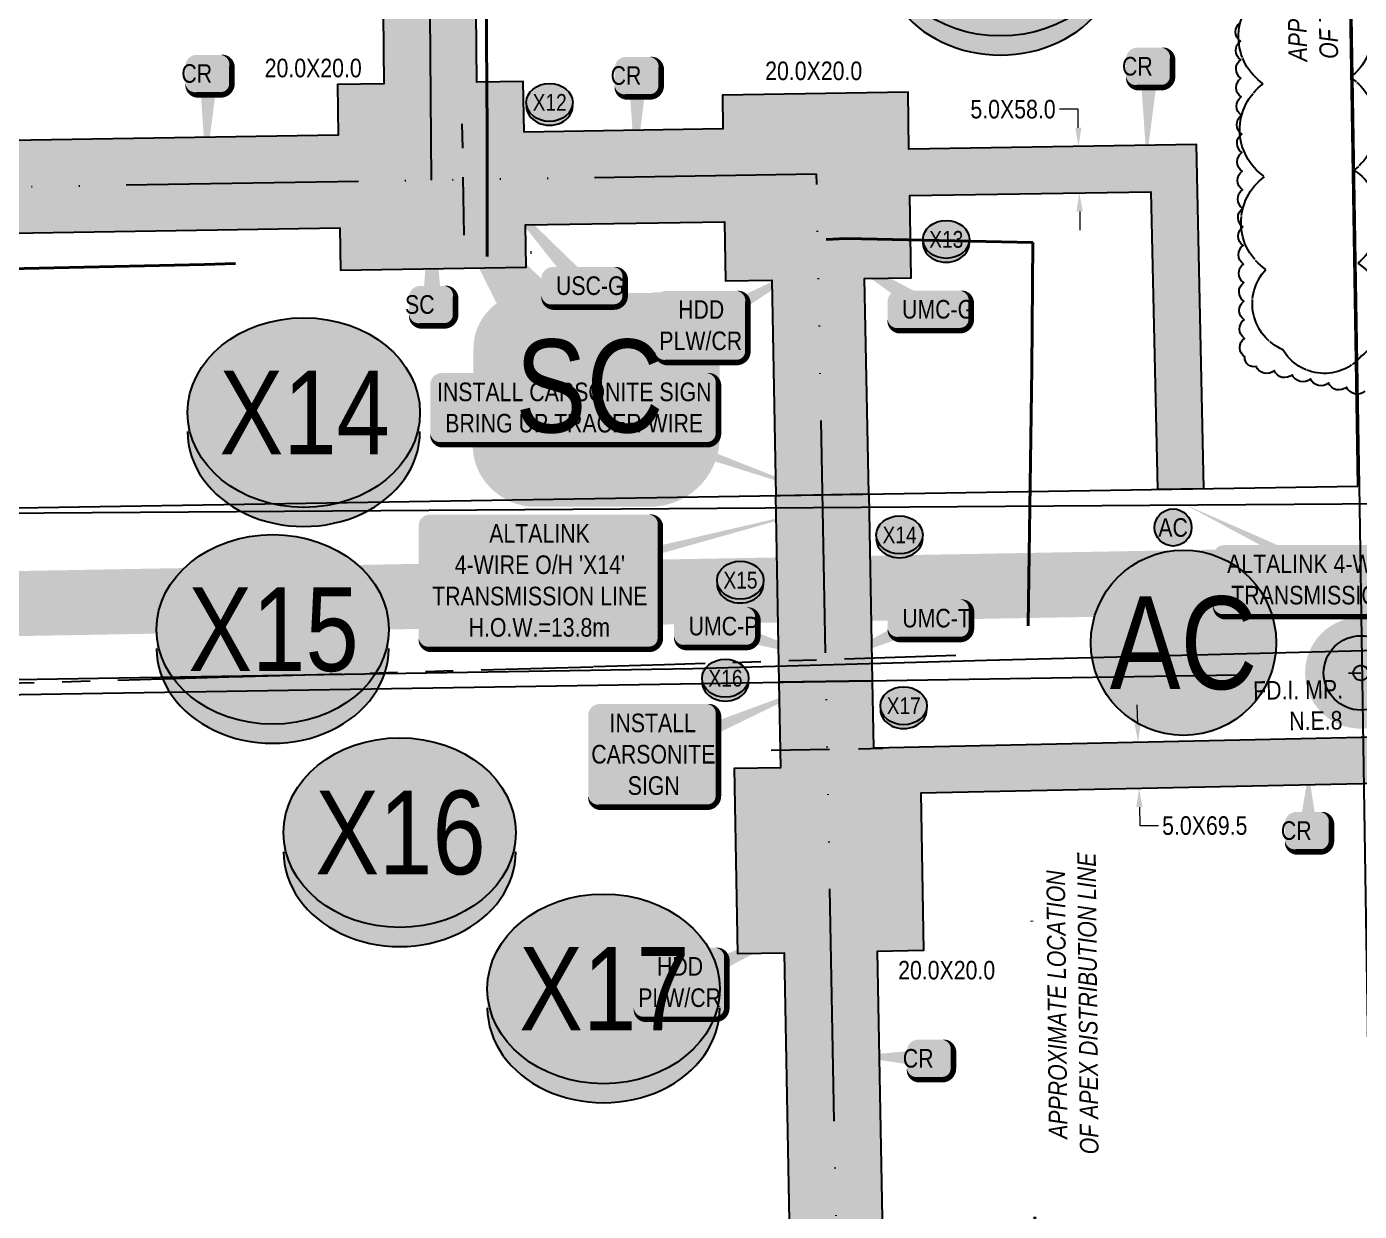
# Model space of a CAD drawing. Extents: x 72365 to 80261, y 6000112 to 6008999.
# Drawn here: x 74832.9 to 74976.2, y 6001827.9 to 6001955.4 of the extents above; entities that cross this region are included whole.
import ezdxf
from ezdxf.enums import TextEntityAlignment as Align

# ---------------------------------------------------------------- set-up
doc = ezdxf.new("R2010")
doc.units = 0
doc.header["$LTSCALE"] = 5
doc.header["$PDSIZE"] = 2.5
for name, pattern in [('0', [1, 1, 0]), ('COOP2', [10, 5, -1, 0, -1, 0, -1, 0, -1, 0, -1]), ('DASHDOT', [25.4, 12.7, -6.35, 0, -6.35]), ('foc-TIELINE', [1.875, 1.25, -0.625]), ('POWERLINE5', [7.8, 2.4, -0.6, 0.6, -0.6, 0.6, -0.6, 2.4])]:
    doc.linetypes.add(name, pattern=pattern)
doc.layers.get('Defpoints').update_dxf_attribs({"color": 9})
for name, color, linetype in [('AS-POWER', 104, 'foc-POWER'), ('AS-POWER-EXISTING', 72, 'POWERLINE5'), ('AS-POWER-T-1000', 104, 'Continuous'), ('AS-ROADS', 254, 'Continuous'), ('AS-TELEPHONE', 224, 'foc-TEL'), ('AS-TELEPHONE-T', 224, 'Continuous'), ('CG-NOTES', 7, 'Continuous'), ('CG-NOTES-1000', 7, 'Continuous'), ('L-MON', 1, 'Continuous'), ('L-MON-1000', 1, 'Continuous'), ('L-MON-T-1000', 1, 'Continuous'), ('L-SEC', 7, 'Continuous'), ('P-APEX RECON PAY ITEMS', 240, 'Continuous'), ('P-APEX RECON PAY ITEMS-1000', 240, 'Continuous'), ('P-APEX RECON-10m BUFFER', 51, 'COOP2'), ('P-APEX RECON-URBAN', 30, 'COOP2'), ('P-APEX RECON-WORK AREA', 104, 'Continuous'), ('P-BUFFER-PURPLE', 187, 'foc-TIELINE'), ('P-CROSSINGS', 250, 'Continuous'), ('P-CROSSINGS-1000', 250, 'Continuous'), ('T-BUSH', 110, '0'), ('T-BUSH-T-1000', 110, 'Continuous')]:
    doc.layers.add(name, color=color, linetype=linetype)
doc.layers.add('AS-RECON EXISTING', color=151, linetype='DASHDOT', lineweight=40)
doc.layers.add('P-APEX RECON-TWS-T-1000', color=104, linetype='Continuous', lineweight=9)
doc.layers.add('AS-RECON EXISTING-T-1000', color=7, linetype='Continuous', true_color=0x7abdff)
doc.layers.add('P-APEX RECON-TO BE DRILLED-H', color=7, linetype='Continuous', true_color=0xffafe1)
doc.styles.add('1.8', font='ARIALN.TTF', dxfattribs={"height": 2})
doc.styles.add('100L', font='ARIALN.TTF', dxfattribs={"height": 2})
doc.styles.add('175L', font='ARIALN.TTF', dxfattribs={"height": 20})
doc.styles.add('80', font='ARIALN.TTF', dxfattribs={"height": 10})
doc.styles.add('80L', font='ARIALN.TTF', dxfattribs={"height": 10})
doc.styles.add('Crossing', font='ARIALN.TTF', dxfattribs={"height": 10})
doc.styles.add('foc-LtypeFont', font='ARIALN.TTF', dxfattribs={"height": 7.35})
doc.linetypes.add('foc-POWER', pattern='A,6,-1,["P",foc-LtypeFont,S=0.2,R=0,X=-0.625,Y=-0.75],-1.24,4', length=12.24)
doc.linetypes.add('foc-TEL', pattern='A,2,-1,["T",foc-LtypeFont,S=0.2,R=0,X=-0.425,Y=-0.75],-1.24,8', length=12.24)
doc.linetypes.add('foc-TEL-NOLINE', pattern='A,0,-2,["T",foc-LtypeFont,S=0.2,R=0,X=-0.425,Y=-0.75],-10.24', length=12.24)
doc.dimstyles.new('Compass 1 000', dxfattribs={"dimtxt": 1.8, "dimasz": 2, "dimexe": 0.2, "dimexo": 0.0625, "dimgap": 0.5, "dimtad": 0, "dimtih": 1, "dimtoh": 1, "dimzin": 0, "dimdsep": 46, "dimtxsty": '1.8', "dimcen": 0.1, "dimse1": 1, "dimse2": 1, "dimclrd": 256, "dimclrt": 256, "dimaunit": 1, "dimadec": 4, "dimazin": 0, "dimtfac": 0.06, "dimtofl": 0, "dimtmove": 0, "dimatfit": 0, "dimfxl": 0.2, "dimtolj": 1, "dimtzin": 0, "dimlwd": -1, "dimarcsym": 0})

# ---------------------------------------------------------------- blocks, each defined once
blk = doc.blocks.new('*U439')
h = blk.add_hatch(color=255)
edge = h.paths.add_edge_path()
edge.add_line((-59, -37), (59, -37))
edge.add_arc((59, -31), 6, 270, 360)
edge.add_line((65, -31), (65, 29.5))
edge.add_arc((59, 29.5), 6, 0, 90)
edge.add_line((59, 35.5), (-59, 35.5))
edge.add_arc((-59, 29.5), 6, 90, 180)
edge.add_line((-65, 29.5), (-65, -31))
edge.add_arc((-59, -31), 6, 180, 270)
at = {"color": 104, "flags": 128}
blk.add_lwpolyline([(-59, -37, 3, 3, 0), (59, -37, 3, 3, 0.414214), (65, -31, 3, 3, 0), (65, 29.5, 3, 0, 0.414214), (59, 35.5, 0, 0, 0), (-59, 35.5, 0, 0, 0.414214), (-65, 29.5, 0, 0, 0), (-65, -31, 0, 3, 0.414214)], format="xyseb", close=True, dxfattribs=at)
blk.add_lwpolyline([(152.43, 39.13, 0, 7.5, 0), (0, 0, 0, 0, 0)], format="xyseb", dxfattribs=at)
at = {"color": 104, "style": '80'}
blk.add_attdef('ENTER_TEXT_001', (-26.85, -4.92), '', height=10, dxfattribs=at)
blk = doc.blocks.new('fdia')
at = {"color": 255, "const_width": 1}
blk.add_lwpolyline([(-0.5, 0, 1), (0.5, 0, 1)], format="xyb", close=True, dxfattribs=at)
blk = doc.blocks.new('Fdiaa')
blk.add_blockref('fdia', (0, 0))
blk = doc.blocks.new('fdib')
at = {"color": 1, "const_width": 1.6}
blk.add_lwpolyline([(-0.4, 0, 1), (0.4, 0, 1)], format="xyb", close=True, dxfattribs=at)
at = {"color": 1}
blk.add_circle((0, 0), 0.8, dxfattribs=at)
blk = doc.blocks.new('Fdibb')
blk.add_blockref('fdib', (0, 0))
blk = doc.blocks.new('fdicc')
for name in ['Fdibb', 'Fdiaa']:
    blk.add_blockref(name, (0, 0))
blk = doc.blocks.new('FDI')
blk.add_blockref('fdicc', (0, 0))
blk = doc.blocks.new('Access_Point')
h = blk.add_hatch(color=255)
h.dxf.hatch_style = 1
edge = h.paths.add_edge_path()
edge.add_arc((0, 0), 9.99, 0, 360)
at = {"color": 170}
blk.add_circle((0, 0), 9.99, dxfattribs=at)
at = {"color": 170, "style": '175L'}
blk.add_text('AC', height=10, dxfattribs=at).set_placement((0, 0), align=Align.MIDDLE_CENTER)
blk = doc.blocks.new('*U1216')
h = blk.add_hatch(color=255)
edge = h.paths.add_edge_path()
edge.add_line((-61.5, -20), (61.5, -20))
edge.add_arc((61.5, -14), 6, 270, 360)
edge.add_line((67.5, -14), (67.5, 12.5))
edge.add_arc((61.5, 12.5), 6, 0, 90)
edge.add_line((61.5, 18.5), (-61.5, 18.5))
edge.add_arc((-61.5, 12.5), 6, 90, 180)
edge.add_line((-67.5, 12.5), (-67.5, -14))
edge.add_arc((-61.5, -14), 6, 180, 270)
at = {"color": 104, "flags": 128}
blk.add_lwpolyline([(-82.69, 40.34, 0, 7.5, 0), (0, 0, 0, 0, 0)], format="xyseb", dxfattribs=at)
blk.add_lwpolyline([(-61.5, -20, 3, 3, 0), (61.5, -20, 3, 3, 0.414214), (67.5, -14, 3, 3, 0), (67.5, 12.5, 3, 0, 0.414214), (61.5, 18.5, 0, 0, 0), (-61.5, 18.5, 0, 0, 0.414214), (-67.5, 12.5, 0, 0, 0), (-67.5, -14, 0, 3, 0.414214)], format="xyseb", close=True, dxfattribs=at)
at = {"color": 104, "style": '80'}
blk.add_attdef('ENTER_TEXT_001', (-26.85, -4.92), '', height=10, dxfattribs=at)
blk = doc.blocks.new('*U1217')
at = {"true_color": 0xffffa8}
h = blk.add_hatch(color=51, dxfattribs=at)
edge = h.paths.add_edge_path()
edge.add_line((-6.5, -11.5), (6.5, -11.5))
edge.add_arc((6.5, -5.5), 6, 270, 360)
edge.add_line((12.5, -5.5), (12.5, 4))
edge.add_arc((6.5, 4), 6, 0, 90)
edge.add_line((6.5, 10), (-6.5, 10))
edge.add_arc((-6.5, 4), 6, 90, 180)
edge.add_line((-12.5, 4), (-12.5, -5.5))
edge.add_arc((-6.5, -5.5), 6, 180, 270)
at = {"color": 240, "flags": 128}
blk.add_lwpolyline([(-6.5, -11.5, 3, 3, 0), (6.5, -11.5, 3, 3, 0.414214), (12.5, -5.5, 3, 3, 0), (12.5, 4, 3, 0, 0.414214), (6.5, 10, 0, 0, 0), (-6.5, 10, 0, 0, 0.414214), (-12.5, 4, 0, 0, 0), (-12.5, -5.5, 0, 3, 0.414214)], format="xyseb", close=True, dxfattribs=at)
for points in [[(-1.49, -50.78, 0, 10, 0), (0, 0, 5, 5, 0)], [(5.45, -7.08, 0, 10, 0), (0, 0, 5, 5, 0)]]:
    blk.add_lwpolyline(points, format="xyseb", dxfattribs=at)
at = {"color": 4, "style": '80'}
blk.add_attdef('OTHER_001', (-14.7, -5), '', height=10, dxfattribs=at)
blk = doc.blocks.new('*U1219')
at = {"true_color": 0xffffa8}
h = blk.add_hatch(color=51, dxfattribs=at)
edge = h.paths.add_edge_path()
edge.add_line((-16.5, -11.5), (16.5, -11.5))
edge.add_arc((16.5, -5.5), 6, 270, 360)
edge.add_line((22.5, -5.5), (22.5, 4))
edge.add_arc((16.5, 4), 6, 0, 90)
edge.add_line((16.5, 10), (-16.5, 10))
edge.add_arc((-16.5, 4), 6, 90, 180)
edge.add_line((-22.5, 4), (-22.5, -5.5))
edge.add_arc((-16.5, -5.5), 6, 180, 270)
at = {"color": 240, "flags": 128}
for points in [[(-51.5, 57.28, 0, 10, 0), (0, 0, 5, 5, 0)], [(5.45, -7.08, 0, 10, 0), (0, 0, 5, 5, 0)]]:
    blk.add_lwpolyline(points, format="xyseb", dxfattribs=at)
blk.add_lwpolyline([(-16.5, -11.5, 3, 3, 0), (16.5, -11.5, 3, 3, 0.414214), (22.5, -5.5, 3, 3, 0), (22.5, 4, 3, 0, 0.414214), (16.5, 10, 0, 0, 0), (-16.5, 10, 0, 0, 0.414214), (-22.5, 4, 0, 0, 0), (-22.5, -5.5, 0, 3, 0.414214)], format="xyseb", close=True, dxfattribs=at)
at = {"color": 4, "style": '80'}
blk.add_attdef('OTHER_001', (-14.7, -5), '', height=10, dxfattribs=at)
blk = doc.blocks.new('*U1220')
at = {"true_color": 0xffffa8}
h = blk.add_hatch(color=51, dxfattribs=at)
edge = h.paths.add_edge_path()
edge.add_line((-16.5, -11.5), (16.5, -11.5))
edge.add_arc((16.5, -5.5), 6, 270, 360)
edge.add_line((22.5, -5.5), (22.5, 4))
edge.add_arc((16.5, 4), 6, 0, 90)
edge.add_line((16.5, 10), (-16.5, 10))
edge.add_arc((-16.5, 4), 6, 90, 180)
edge.add_line((-22.5, 4), (-22.5, -5.5))
edge.add_arc((-16.5, -5.5), 6, 180, 270)
at = {"color": 240, "flags": 128}
for points in [[(-59.28, 36.58, 0, 10, 0), (0, 0, 5, 5, 0)], [(5.45, -7.08, 0, 10, 0), (0, 0, 5, 5, 0)]]:
    blk.add_lwpolyline(points, format="xyseb", dxfattribs=at)
blk.add_lwpolyline([(-16.5, -11.5, 3, 3, 0), (16.5, -11.5, 3, 3, 0.414214), (22.5, -5.5, 3, 3, 0), (22.5, 4, 3, 0, 0.414214), (16.5, 10, 0, 0, 0), (-16.5, 10, 0, 0, 0.414214), (-22.5, 4, 0, 0, 0), (-22.5, -5.5, 0, 3, 0.414214)], format="xyseb", close=True, dxfattribs=at)
at = {"color": 4, "style": '80'}
blk.add_attdef('OTHER_001', (-14.7, -5), '', height=10, dxfattribs=at)
blk = doc.blocks.new('*U1221')
at = {"true_color": 0xffffa8}
h = blk.add_hatch(color=51, dxfattribs=at)
edge = h.paths.add_edge_path()
edge.add_line((-6.5, -11.5), (6.5, -11.5))
edge.add_arc((6.5, -5.5), 6, 270, 360)
edge.add_line((12.5, -5.5), (12.5, 4))
edge.add_arc((6.5, 4), 6, 0, 90)
edge.add_line((6.5, 10), (-6.5, 10))
edge.add_arc((-6.5, 4), 6, 90, 180)
edge.add_line((-12.5, 4), (-12.5, -5.5))
edge.add_arc((-6.5, -5.5), 6, 180, 270)
at = {"color": 240, "flags": 128}
for points in [[(-0.84, 67.44, 0, 10, 0), (0, 0, 5, 5, 0)], [(5.45, -7.08, 0, 10, 0), (0, 0, 5, 5, 0)]]:
    blk.add_lwpolyline(points, format="xyseb", dxfattribs=at)
blk.add_lwpolyline([(-6.5, -11.5, 3, 3, 0), (6.5, -11.5, 3, 3, 0.414214), (12.5, -5.5, 3, 3, 0), (12.5, 4, 3, 0, 0.414214), (6.5, 10, 0, 0, 0), (-6.5, 10, 0, 0, 0.414214), (-12.5, 4, 0, 0, 0), (-12.5, -5.5, 0, 3, 0.414214)], format="xyseb", close=True, dxfattribs=at)
at = {"color": 4, "style": '80'}
blk.add_attdef('OTHER_001', (-14.7, -5), '', height=10, dxfattribs=at)
blk = doc.blocks.new('*U1223')
at = {"true_color": 0xffffa8}
h = blk.add_hatch(color=51, dxfattribs=at)
edge = h.paths.add_edge_path()
edge.add_line((-16.5, -11.5), (16.5, -11.5))
edge.add_arc((16.5, -5.5), 6, 270, 360)
edge.add_line((22.5, -5.5), (22.5, 4))
edge.add_arc((16.5, 4), 6, 0, 90)
edge.add_line((16.5, 10), (-16.5, 10))
edge.add_arc((-16.5, 4), 6, 90, 180)
edge.add_line((-22.5, 4), (-22.5, -5.5))
edge.add_arc((-16.5, -5.5), 6, 180, 270)
at = {"color": 240, "flags": 128}
blk.add_lwpolyline([(-16.5, -11.5, 3, 3, 0), (16.5, -11.5, 3, 3, 0.414214), (22.5, -5.5, 3, 3, 0), (22.5, 4, 3, 0, 0.414214), (16.5, 10, 0, 0, 0), (-16.5, 10, 0, 0, 0.414214), (-22.5, 4, 0, 0, 0), (-22.5, -5.5, 0, 3, 0.414214)], format="xyseb", close=True, dxfattribs=at)
for points in [[(58.87, -18.1, 0, 10, 0), (0, 0, 5, 5, 0)], [(5.45, -7.08, 0, 10, 0), (0, 0, 5, 5, 0)]]:
    blk.add_lwpolyline(points, format="xyseb", dxfattribs=at)
at = {"color": 4, "style": '80'}
blk.add_attdef('OTHER_001', (-14.7, -5), '', height=10, dxfattribs=at)
blk = doc.blocks.new('*U1224')
at = {"true_color": 0xffffa8}
h = blk.add_hatch(color=51, dxfattribs=at)
edge = h.paths.add_edge_path()
edge.add_line((-16.5, -11.5), (16.5, -11.5))
edge.add_arc((16.5, -5.5), 6, 270, 360)
edge.add_line((22.5, -5.5), (22.5, 4))
edge.add_arc((16.5, 4), 6, 0, 90)
edge.add_line((16.5, 10), (-16.5, 10))
edge.add_arc((-16.5, 4), 6, 90, 180)
edge.add_line((-22.5, 4), (-22.5, -5.5))
edge.add_arc((-16.5, -5.5), 6, 180, 270)
at = {"color": 240, "flags": 128}
blk.add_lwpolyline([(-16.5, -11.5, 3, 3, 0), (16.5, -11.5, 3, 3, 0.414214), (22.5, -5.5, 3, 3, 0), (22.5, 4, 3, 0, 0.414214), (16.5, 10, 0, 0, 0), (-16.5, 10, 0, 0, 0.414214), (-22.5, 4, 0, 0, 0), (-22.5, -5.5, 0, 3, 0.414214)], format="xyseb", close=True, dxfattribs=at)
for points in [[(-56.24, -25.09, 0, 10, 0), (0, 0, 5, 5, 0)], [(5.45, -7.08, 0, 10, 0), (0, 0, 5, 5, 0)]]:
    blk.add_lwpolyline(points, format="xyseb", dxfattribs=at)
at = {"color": 4, "style": '80'}
blk.add_attdef('OTHER_001', (-14.7, -5), '', height=10, dxfattribs=at)
blk = doc.blocks.new('*U1225')
at = {"true_color": 0xffffa8}
h = blk.add_hatch(color=51, dxfattribs=at)
edge = h.paths.add_edge_path()
edge.add_line((-29, -28.5), (29, -28.5))
edge.add_arc((29, -22.5), 6, 270, 360)
edge.add_line((35, -22.5), (35, 21))
edge.add_arc((29, 21), 6, 0, 90)
edge.add_line((29, 27), (-29, 27))
edge.add_arc((-29, 21), 6, 90, 180)
edge.add_line((-35, 21), (-35, -22.5))
edge.add_arc((-29, -22.5), 6, 180, 270)
at = {"color": 240, "flags": 128}
for points in [[(92.01, 39.16, 0, 10, 0), (0, 0, 5, 5, 0)], [(5.45, -7.08, 0, 10, 0), (0, 0, 5, 5, 0)]]:
    blk.add_lwpolyline(points, format="xyseb", dxfattribs=at)
blk.add_lwpolyline([(-29, -28.5, 3, 3, 0), (29, -28.5, 3, 3, 0.414214), (35, -22.5, 3, 3, 0), (35, 21, 3, 0, 0.414214), (29, 27, 0, 0, 0), (-29, 27, 0, 0, 0.414214), (-35, 21, 0, 0, 0), (-35, -22.5, 0, 3, 0.414214)], format="xyseb", close=True, dxfattribs=at)
at = {"color": 4, "style": '80'}
blk.add_attdef('OTHER_001', (-14.7, -5), '', height=10, dxfattribs=at)
blk = doc.blocks.new('*U1226')
at = {"true_color": 0xffffa8}
h = blk.add_hatch(color=51, dxfattribs=at)
edge = h.paths.add_edge_path()
edge.add_line((-71.5, -20), (71.5, -20))
edge.add_arc((71.5, -14), 6, 270, 360)
edge.add_line((77.5, -14), (77.5, 12.5))
edge.add_arc((71.5, 12.5), 6, 0, 90)
edge.add_line((71.5, 18.5), (-71.5, 18.5))
edge.add_arc((-71.5, 12.5), 6, 90, 180)
edge.add_line((-77.5, 12.5), (-77.5, -14))
edge.add_arc((-71.5, -14), 6, 180, 270)
at = {"color": 240, "flags": 128}
blk.add_lwpolyline([(-71.5, -20, 3, 3, 0), (71.5, -20, 3, 3, 0.414214), (77.5, -14, 3, 3, 0), (77.5, 12.5, 3, 0, 0.414214), (71.5, 18.5, 0, 0, 0), (-71.5, 18.5, 0, 0, 0.414214), (-77.5, 12.5, 0, 0, 0), (-77.5, -14, 0, 3, 0.414214)], format="xyseb", close=True, dxfattribs=at)
for points in [[(133.67, -47.19, 0, 10, 0), (0, 0, 5, 5, 0)], [(5.45, -7.08, 0, 10, 0), (0, 0, 5, 5, 0)]]:
    blk.add_lwpolyline(points, format="xyseb", dxfattribs=at)
at = {"color": 4, "style": '80'}
blk.add_attdef('OTHER_001', (-14.7, -5), '', height=10, dxfattribs=at)
blk = doc.blocks.new('*U1211')
at = {"true_color": 0xffffa8}
h = blk.add_hatch(color=51, dxfattribs=at)
edge = h.paths.add_edge_path()
edge.add_line((-19, -20), (19, -20))
edge.add_arc((19, -14), 6, 270, 360)
edge.add_line((25, -14), (25, 12.5))
edge.add_arc((19, 12.5), 6, 0, 90)
edge.add_line((19, 18.5), (-19, 18.5))
edge.add_arc((-19, 12.5), 6, 90, 180)
edge.add_line((-25, 12.5), (-25, -14))
edge.add_arc((-19, -14), 6, 180, 270)
at = {"color": 240, "flags": 128}
for points in [[(79.31, 36.6, 0, 10, 0), (0, 0, 5, 5, 0)], [(5.45, -7.08, 0, 10, 0), (0, 0, 5, 5, 0)]]:
    blk.add_lwpolyline(points, format="xyseb", dxfattribs=at)
blk.add_lwpolyline([(-19, -20, 3, 3, 0), (19, -20, 3, 3, 0.414214), (25, -14, 3, 3, 0), (25, 12.5, 3, 0, 0.414214), (19, 18.5, 0, 0, 0), (-19, 18.5, 0, 0, 0.414214), (-25, 12.5, 0, 0, 0), (-25, -14, 0, 3, 0.414214)], format="xyseb", close=True, dxfattribs=at)
at = {"color": 4, "style": '80'}
blk.add_attdef('OTHER_001', (-14.7, -5), '', height=10, dxfattribs=at)
blk = doc.blocks.new('*U1227')
at = {"true_color": 0xffffa8}
h = blk.add_hatch(color=51, dxfattribs=at)
edge = h.paths.add_edge_path()
edge.add_line((-19, -20), (19, -20))
edge.add_arc((19, -14), 6, 270, 360)
edge.add_line((25, -14), (25, 12.5))
edge.add_arc((19, 12.5), 6, 0, 90)
edge.add_line((19, 18.5), (-19, 18.5))
edge.add_arc((-19, 12.5), 6, 90, 180)
edge.add_line((-25, 12.5), (-25, -14))
edge.add_arc((-19, -14), 6, 180, 270)
at = {"color": 240, "flags": 128}
for points in [[(62.78, 35.08, 0, 10, 0), (0, 0, 5, 5, 0)], [(5.45, -7.08, 0, 10, 0), (0, 0, 5, 5, 0)]]:
    blk.add_lwpolyline(points, format="xyseb", dxfattribs=at)
blk.add_lwpolyline([(-19, -20, 3, 3, 0), (19, -20, 3, 3, 0.414214), (25, -14, 3, 3, 0), (25, 12.5, 3, 0, 0.414214), (19, 18.5, 0, 0, 0), (-19, 18.5, 0, 0, 0.414214), (-25, 12.5, 0, 0, 0), (-25, -14, 0, 3, 0.414214)], format="xyseb", close=True, dxfattribs=at)
at = {"color": 4, "style": '80'}
blk.add_attdef('OTHER_001', (-14.7, -5), '', height=10, dxfattribs=at)
blk = doc.blocks.new('xing2')
h = blk.add_hatch(color=50)
h.dxf.hatch_style = 1
edge = h.paths.add_edge_path()
edge.add_ellipse((0, 0), major_axis=(-12.5, 0), ratio=0.816297, start_angle=0, end_angle=360)
h = blk.add_hatch(color=250)
h.dxf.hatch_style = 1
edge = h.paths.add_edge_path()
edge.add_ellipse((0, -2.05), major_axis=(-12.5, 0), ratio=0.816297, start_angle=0, end_angle=180)
edge.add_line((12.5, -2.05), (12.5, 0))
edge.add_ellipse((0, 0), major_axis=(-12.5, 0), ratio=0.816297, start_angle=0, end_angle=180, ccw=False)
edge.add_line((-12.5, 0), (-12.5, -2.05))
at = {"color": 250}
blk.add_ellipse((0, 0), major_axis=(-12.5, 0), ratio=0.816297, dxfattribs=at)
blk.add_ellipse((0, -2.05), major_axis=(-12.5, 0), ratio=0.816297, start_param=0, end_param=3.141593, dxfattribs=at)
at = {"color": 250, "style": 'Crossing'}
blk.add_attdef('CROSSING', text='', height=9, dxfattribs=at).set_placement((0.09, 0.02), align=Align.MIDDLE_CENTER)
at = {"color": 250, "style": 'Crossing', "flags": 1}
for tag, p in [('OWNER', (0.09, -12.49)), ('DESCRIPTION', (0.09, -25.77)), ('LOCATION', (0.09, -39.3)), ('DWG_REF', (0.09, -52.84))]:
    blk.add_attdef(tag, text='', height=9, dxfattribs=at).set_placement(p, align=Align.MIDDLE_CENTER)
blk = doc.blocks.new('*U1245')
at = {"true_color": 0xffffa8}
h = blk.add_hatch(color=51, dxfattribs=at)
edge = h.paths.add_edge_path()
edge.add_line((-6.5, -11.5), (6.5, -11.5))
edge.add_arc((6.5, -5.5), 6, 270, 360)
edge.add_line((12.5, -5.5), (12.5, 4))
edge.add_arc((6.5, 4), 6, 0, 90)
edge.add_line((6.5, 10), (-6.5, 10))
edge.add_arc((-6.5, 4), 6, 90, 180)
edge.add_line((-12.5, 4), (-12.5, -5.5))
edge.add_arc((-6.5, -5.5), 6, 180, 270)
at = {"color": 240, "flags": 128}
blk.add_lwpolyline([(-6.5, -11.5, 3, 3, 0), (6.5, -11.5, 3, 3, 0.414214), (12.5, -5.5, 3, 3, 0), (12.5, 4, 3, 0, 0.414214), (6.5, 10, 0, 0, 0), (-6.5, 10, 0, 0, 0.414214), (-12.5, 4, 0, 0, 0), (-12.5, -5.5, 0, 3, 0.414214)], format="xyseb", close=True, dxfattribs=at)
for points in [[(-40.69, 1.13, 0, 10, 0), (0, 0, 5, 5, 0)], [(5.45, -7.08, 0, 10, 0), (0, 0, 5, 5, 0)]]:
    blk.add_lwpolyline(points, format="xyseb", dxfattribs=at)
at = {"color": 4, "style": '80'}
blk.add_attdef('OTHER_001', (-14.7, -5), '', height=10, dxfattribs=at)
blk = doc.blocks.new('*U1246')
at = {"true_color": 0xffffa8}
h = blk.add_hatch(color=51, dxfattribs=at)
edge = h.paths.add_edge_path()
edge.add_line((-6.5, -11.5), (6.5, -11.5))
edge.add_arc((6.5, -5.5), 6, 270, 360)
edge.add_line((12.5, -5.5), (12.5, 4))
edge.add_arc((6.5, 4), 6, 0, 90)
edge.add_line((6.5, 10), (-6.5, 10))
edge.add_arc((-6.5, 4), 6, 90, 180)
edge.add_line((-12.5, 4), (-12.5, -5.5))
edge.add_arc((-6.5, -5.5), 6, 180, 270)
at = {"color": 240, "flags": 128}
for points in [[(0.17, 31.23, 0, 10, 0), (0, 0, 5, 5, 0)], [(5.45, -7.08, 0, 10, 0), (0, 0, 5, 5, 0)]]:
    blk.add_lwpolyline(points, format="xyseb", dxfattribs=at)
blk.add_lwpolyline([(-6.5, -11.5, 3, 3, 0), (6.5, -11.5, 3, 3, 0.414214), (12.5, -5.5, 3, 3, 0), (12.5, 4, 3, 0, 0.414214), (6.5, 10, 0, 0, 0), (-6.5, 10, 0, 0, 0.414214), (-12.5, 4, 0, 0, 0), (-12.5, -5.5, 0, 3, 0.414214)], format="xyseb", close=True, dxfattribs=at)
at = {"color": 4, "style": '80'}
blk.add_attdef('OTHER_001', (-14.7, -5), '', height=10, dxfattribs=at)
blk = doc.blocks.new('*D1278')
at = {"layer": 'Defpoints', "color": 0, "transparency": 16777216}
for p in [(74951.94, 6001878.4), (74952.04, 6001873.41), (74952.55, 6001873.42)]:
    blk.add_point(p, dxfattribs=at)
at = {"layer": 'P-APEX RECON-TWS-T-1000', "transparency": 16777216}
for p, q in [((74952.4, 6001880.41), (74952.35, 6001882.41)), ((74952.59, 6001871.42), (74952.63, 6001869.42)), ((74952.63, 6001869.42), (74954.63, 6001869.42))]:
    blk.add_line(p, q, dxfattribs=at)
for points in [[(74952.73, 6001880.42), (74952.06, 6001880.4), (74952.44, 6001878.41)], [(74952.92, 6001871.43), (74952.25, 6001871.41), (74952.55, 6001873.42)]]:
    blk.add_solid(points, dxfattribs=at)
at = {"layer": 'P-APEX RECON-TWS-T-1000', "transparency": 16777216, "insert": (74959.62, 6001869.42), "char_height": 2, "attachment_point": 5, "style": '1.8'}
blk.add_mtext('\\A1;5.0X69.5', dxfattribs=at)
blk = doc.blocks.new('*D1279')
at = {"layer": 'Defpoints', "color": 0, "transparency": 16777216}
for p in [(74945.61, 6001942.48), (74946.04, 6001942.49), (74945.69, 6001937.49)]:
    blk.add_point(p, dxfattribs=at)
at = {"layer": 'P-APEX RECON-TWS-T-1000', "transparency": 16777216}
for p, q in [((74945.98, 6001946.49), (74943.98, 6001946.49)), ((74946.01, 6001944.49), (74945.98, 6001946.49)), ((74946.16, 6001935.5), (74946.19, 6001933.5))]:
    blk.add_line(p, q, dxfattribs=at)
for points in [[(74946.34, 6001944.5), (74945.68, 6001944.49), (74946.04, 6001942.49)], [(74946.49, 6001935.5), (74945.82, 6001935.49), (74946.12, 6001937.5)]]:
    blk.add_solid(points, dxfattribs=at)
at = {"layer": 'P-APEX RECON-TWS-T-1000', "transparency": 16777216, "insert": (74938.99, 6001946.49), "char_height": 2, "attachment_point": 5, "style": '1.8'}
blk.add_mtext('\\A1;5.0X58.0', dxfattribs=at)
blk = doc.blocks.new('*U1296')
at = {"true_color": 0xffffa8}
h = blk.add_hatch(color=51, dxfattribs=at)
edge = h.paths.add_edge_path()
edge.add_line((-6.5, -11.5), (6.5, -11.5))
edge.add_arc((6.5, -5.5), 6, 270, 360)
edge.add_line((12.5, -5.5), (12.5, 4))
edge.add_arc((6.5, 4), 6, 0, 90)
edge.add_line((6.5, 10), (-6.5, 10))
edge.add_arc((-6.5, 4), 6, 90, 180)
edge.add_line((-12.5, 4), (-12.5, -5.5))
edge.add_arc((-6.5, -5.5), 6, 180, 270)
at = {"color": 240, "flags": 128}
for points in [[(-16.79, 22.36, 0, 10, 0), (0, 0, 5, 5, 0)], [(5.45, -7.08, 0, 10, 0), (0, 0, 5, 5, 0)]]:
    blk.add_lwpolyline(points, format="xyseb", dxfattribs=at)
blk.add_lwpolyline([(-6.5, -11.5, 3, 3, 0), (6.5, -11.5, 3, 3, 0.414214), (12.5, -5.5, 3, 3, 0), (12.5, 4, 3, 0, 0.414214), (6.5, 10, 0, 0, 0), (-6.5, 10, 0, 0, 0.414214), (-12.5, 4, 0, 0, 0), (-12.5, -5.5, 0, 3, 0.414214)], format="xyseb", close=True, dxfattribs=at)
at = {"color": 4, "style": '80'}
blk.add_attdef('OTHER_001', (-14.7, -5), '', height=10, dxfattribs=at)

msp = doc.modelspace()

# ---------------------------------------------------------------- hatches: boundary and pattern name
at = {"layer": 'P-APEX RECON-10m BUFFER'}
h = msp.add_hatch(color=256, dxfattribs=at)
h.dxf.hatch_style = 1
h.paths.add_polyline_path([(74165.328, 6001922.315), (74168.168, 6001922.361), (74168.273, 6001915.926), (74168.52, 6001915.93), (74168.304, 6001895.278), (74165.75, 6001893.755), (74165.763, 6001892.861), (74173.277, 6001892.983), (74173.517, 6001916.011), (74188.253, 6001916.251), (74188.149, 6001922.686), (74866.56, 6001933.724), (74866.634, 6001929.172), (74886.615, 6001929.497), (74886.541, 6001934.049), (74907.936, 6001934.397), (74908.04, 6001928.038), (74913.035, 6001928.119), (74913.469, 6001904.94), (74923.459, 6001905.101), (74923.026, 6001928.282), (74928.021, 6001928.363), (74927.877, 6001937.2), (74953.828, 6001937.622), (74954.524, 6001905.603), (74959.519, 6001905.684), (74958.715, 6001942.698), (74927.796, 6001942.195), (74927.696, 6001948.343), (74907.715, 6001948.018), (74907.774, 6001944.388), (74886.378, 6001944.039), (74886.29, 6001949.478), (74881.294, 6001949.396), (74880.148, 6002070.748), (74879.937, 6002091.425), (74882.997, 6002091.754), (74890.119, 6002098.71), (74887.2, 6002102.254), (74869.853, 6002100.39), (74870.157, 6002070.646), (74871.304, 6001949.234), (74866.309, 6001949.152), (74866.397, 6001943.714), (74187.986, 6001932.676), (74187.928, 6001936.232), (74167.948, 6001935.907), (74168.005, 6001932.351), (74165.18, 6001932.305)])
h = msp.add_hatch(color=256, dxfattribs=at)
h.dxf.hatch_style = 1
h.paths.add_polyline_path([(74923.459, 6001905.101), (74923.836, 6001885.002), (74913.845, 6001884.84), (74913.469, 6001904.94)])
h = msp.add_hatch(color=256, dxfattribs=at)
h.dxf.hatch_style = 1
h.paths.add_polyline_path([(74976.492, 6001878.923), (74981.493, 6001879.029), (74981.361, 6001885.945), (74986.356, 6001886.04), (74986.583, 6001874.14), (74976.598, 6001873.928), (74929.058, 6001872.919), (74929.375, 6001855.991), (74924.38, 6001855.897), (74934.478, 6001316.38), (74939.473, 6001316.473), (74939.847, 6001296.493), (74934.852, 6001296.4), (74935.119, 6001282.158), (74925.128, 6001281.997), (74924.862, 6001296.213), (74919.867, 6001296.119), (74919.493, 6001316.099), (74924.488, 6001316.193), (74914.39, 6001855.71), (74909.395, 6001855.617), (74909.021, 6001875.597), (74914.016, 6001875.69), (74913.845, 6001884.84), (74923.836, 6001885.002), (74923.97, 6001877.808), (74976.52, 6001878.924)])
at = {"layer": 'P-APEX RECON-TO BE DRILLED-H'}
h = msp.add_hatch(color=256, dxfattribs=at)
h.dxf.hatch_style = 1
h.paths.add_polyline_path([(74918.098, 6001930.309), (74922.986, 6001930.4), (74924.302, 6001860.09), (74914.312, 6001859.903), (74912.996, 6001930.213)])

# ---------------------------------------------------------------- linework, layer by layer
at = {"layer": 'AS-POWER', "flags": 128}
msp.add_lwpolyline([(73353.11, 6002005.063), (73365.997, 6002002.758), (73369.655, 6002002.658), (73369.642, 6002006.265), (73369.603, 6002021.003), (73429.254, 6002021.789), (73428.052, 6001957.015), (73429.341, 6001896.254), (73440.745, 6001881.311), (73470.999, 6001881.617), (73529.407, 6001881.619), (73544.331, 6001881.981), (73713.827, 6001883.778), (73900.593, 6001887.884), (74077.963, 6001890.823), (74258.684, 6001893.815), (74437.273, 6001896.774), (74621.957, 6001899.832), (74805.118, 6001902.864), (74997.262, 6001904.201), (75094.691, 6001907.228), (75157.325, 6001907.098), (76730.579, 6001937.765), (76896.029, 6001939.893), (77572.642, 6001948.512), (78361.451, 6001958.931)], dxfattribs=at)
at = {"layer": 'AS-POWER-EXISTING', "flags": 128}
msp.add_lwpolyline([(74932.845, 6001887.721), (74901.499, 6001886.708), (74805.322, 6001883.975)], dxfattribs=at)
at = {"layer": 'AS-RECON EXISTING', "flags": 128}
for points in [[(74886.514, 6002094.279), (74885.569, 6002094.894), (74878.478, 6002094.927), (74878.095, 6002083.723), (74877.737, 6002072.296), (74881.183, 6002036.866), (74881.928, 6002013.814), (74882.428, 6001944.185), (74882.404, 6001930.649)], [(73291.665, 6001928.069), (73289.633, 6001920.52), (73288.533, 6001915.287), (73288.616, 6001908.818), (73288.752, 6001907.186), (73289.662, 6001906.103), (73291.734, 6001906.002), (73318.254, 6001908.243), (73342.102, 6001909.034), (73366.021, 6001909.414), (73404.597, 6001911.326), (73611.001, 6001917.028), (73887.006, 6001918.664), (74085.217, 6001921.29), (74151.526, 6001923.098), (74171.168, 6001923.043), (74792.311, 6001928.483), (74851.994, 6001929.785), (74880.47, 6001930.804), (74921.006, 6001932.575), (74941.132, 6001932.161), (74941.026, 6001918.625), (74940.603, 6001891.104), (74940.884, 6001876.682), (74940.864, 6001876.695), (74941.666, 6001791.997), (74944.041, 6001667.194), (74945.85, 6001558.217), (74948.944, 6001431.349), (74950.64, 6001364.016), (74950.936, 6001297.619), (74954.83, 6001203.417), (74954.189, 6001189.279), (74953.376, 6001085.44), (74951.637, 6000952.491), (74956.499, 6000868.52), (74957.836, 6000798.77), (74955.67, 6000736.921), (74956.548, 6000723.03), (74958.732, 6000703.783), (74948.917, 6000676.738), (74940.677, 6000667.925), (74825.007, 6000665.781), (74831.764, 6000274.696), (74850.257, 6000176.054)]]:
    msp.add_lwpolyline(points, dxfattribs=at)
at = {"layer": 'AS-ROADS', "const_width": 7, "flags": 128}
msp.add_lwpolyline([(78361.593, 6001949.679), (77440.507, 6001937.551), (76616.357, 6001927.393), (75726.399, 6001909.333), (74682.957, 6001890.643), (73345.368, 6001870.983), (72430.766, 6001854.565)], dxfattribs=at)
at = {"layer": 'AS-TELEPHONE', "linetype": 'foc-TEL-NOLINE', "flags": 128}
msp.add_lwpolyline([(75003.364, 6000178.719), (74988.862, 6001082.1), (74976.266, 6001905.962), (74937.004, 6004319.006), (74922.183, 6005243.365)], dxfattribs=at)
at = {"layer": 'AS-TELEPHONE', "flags": 128}
msp.add_lwpolyline([(73336.098, 6001861.043), (74904.552, 6001886.328), (74936.126, 6001887.221), (75117.625, 6001891.831), (75159.772, 6001892.833), (76761.381, 6001921.193), (76833.762, 6001922.311), (77695.436, 6001933.062), (77781.664, 6001934.523), (78361.7, 6001942.692)], dxfattribs=at)
at = {"layer": 'L-SEC', "flags": 128}
for points in [[(74976.089, 6001905.952), (74963.197, 6002710.466)], [(74166.273, 6001892.87), (74976.086, 6001905.952)], [(74976.029, 6001905.951), (74976.089, 6001905.952)], [(74166.598, 6001872.769), (74976.411, 6001885.851)]]:
    msp.add_lwpolyline(points, dxfattribs=at)
at = {"layer": 'P-APEX RECON-URBAN', "flags": 128}
for points in [[(74886.263, 6002095.534), (74885.056, 6002096.999), (74874.895, 6002095.907), (74875.153, 6002070.697), (74876.398, 6001938.865)], [(73291.665, 6001928.069), (73297.28, 6001913.188), (74917.818, 6001939.554), (74931.309, 6001218.732), (74935.411, 6000796.02), (74915.266, 6000776.355), (74916.323, 6000683.005), (74941.177, 6000682.24), (74950.981, 6000681.669), (74952.067, 6000682.47)]]:
    msp.add_lwpolyline(points, dxfattribs=at)
at = {"layer": 'P-APEX RECON-WORK AREA', "flags": 128}
for points in [[(74188.149, 6001922.686), (74866.56, 6001933.724), (74866.634, 6001929.172), (74886.615, 6001929.497), (74886.541, 6001934.049), (74907.936, 6001934.397), (74908.04, 6001928.038), (74913.035, 6001928.119), (74913.469, 6001904.94), (74923.459, 6001905.101), (74923.026, 6001928.282), (74928.021, 6001928.363), (74927.877, 6001937.2), (74953.828, 6001937.622), (74954.524, 6001905.603), (74959.519, 6001905.684), (74958.715, 6001942.698), (74927.796, 6001942.195), (74927.696, 6001948.343), (74907.715, 6001948.018), (74907.774, 6001944.388), (74886.378, 6001944.039), (74886.29, 6001949.478), (74881.294, 6001949.396), (74880.148, 6002070.748)], [(74870.157, 6002070.646), (74871.304, 6001949.234), (74866.309, 6001949.152), (74866.397, 6001943.714), (74187.986, 6001932.676)]]:
    msp.add_lwpolyline(points, dxfattribs=at)
msp.add_lwpolyline([(74923.459, 6001905.101), (74923.836, 6001885.002), (74913.845, 6001884.84), (74913.469, 6001904.94)], close=True, dxfattribs=at)
at = {"layer": 'P-BUFFER-PURPLE'}
for p, q in [((74879.932, 6001932.942), (74879.737, 6001944.931)), ((74912.983, 6001877.525), (74924.971, 6001877.749))]:
    msp.add_line(p, q, dxfattribs=at)
at = {"layer": 'T-BUSH', "flags": 128}
msp.add_lwpolyline([(74864.268, 6002076.867, -0.5205671), (74862.341, 6002086.031, -0.5205671), (74862.531, 6002096.021, -0.5205671), (74862.951, 6002105.888, -0.5205671), (74872.94, 6002105.652, -0.5205671), (74882.929, 6002105.416, -0.5205671), (74892.918, 6002105.181, -0.5205671), (74902.907, 6002104.945, -0.5205671), (74912.896, 6002104.71, -0.5205671), (74922.884, 6002104.474, -0.5205671), (74932.873, 6002104.238, -0.5205671), (74942.862, 6002104.003, -0.5205671), (74952.851, 6002103.767, -0.5205671), (74962.84, 6002103.532, -0.5205671), (74969.26, 6002099.668, -0.5205671), (74969.661, 6002089.684, -0.5205671), (74970.062, 6002079.7, -0.5205671), (74970.462, 6002069.717, -0.5205671), (74970.863, 6002059.733, -0.5205671), (74971.264, 6002049.749, -0.5205671), (74971.665, 6002039.766, -0.5205671), (74972.065, 6002029.782, -0.5205671), (74972.466, 6002019.799, -0.5205671), (74972.867, 6002009.815, -0.5205671), (74973.267, 6001999.831, -0.5205671), (74973.668, 6001989.848, -0.5205671), (74974.069, 6001979.864, -0.5205671), (74974.47, 6001969.88, -0.5205671), (74974.87, 6001959.897, -0.5205671), (74975.271, 6001949.913, -0.5205671), (74975.672, 6001939.929, -0.5205671), (74976.073, 6001929.946, -0.5205671), (74976.473, 6001919.962, -0.5205671), (74968.013, 6001920.627, -0.5205671), (74966.189, 6001929.25, -0.5205671), (74966.054, 6001939.241, -0.5205671), (74965.919, 6001949.231, -0.5205671), (74965.784, 6001959.222, -0.5205671), (74965.649, 6001969.213, -0.5205671), (74965.514, 6001979.204, -0.5205671), (74965.379, 6001989.194, -0.5205671), (74965.244, 6001999.185, -0.5205671), (74965.109, 6002009.176, -0.5205671), (74964.974, 6002019.167, -0.5205671), (74964.839, 6002029.158, -0.5205671), (74964.704, 6002039.148, -0.5205671), (74964.569, 6002049.139, -0.5205671), (74964.434, 6002059.13, -0.5205671), (74964.299, 6002069.121, -0.5205671), (74964.164, 6002079.111, -0.5205671), (74964.029, 6002089.102, -0.5205671), (74960.368, 6002097.285, -0.5205671), (74951.385, 6002101.49, -0.5205671), (74941.405, 6002101.976, -0.5205671), (74931.425, 6002102.463, -0.5205671), (74921.445, 6002102.949, -0.5205671), (74911.454, 6002102.901, -0.5205671), (74901.506, 6002102.341, -0.5205671), (74896.261, 6002095.334, -0.5205671), (74897.484, 6002085.678, -0.5205671), (74907.048, 6002082.951, -0.5205671), (74912.927, 6002078.725, -0.5205671), (74902.936, 6002078.828, -0.5205671), (74892.945, 6002078.931, -0.5205671), (74883.797, 6002079.025, -0.5205671)], format="xyb", dxfattribs=at)
at = {"layer": 'T-BUSH-T-1000', "flags": 128}
msp.add_lwpolyline([(74976.834, 6001916.169, -0.5205671), (74974.885, 6001916.611, -0.5205671), (74972.936, 6001917.053, -0.5205671), (74970.987, 6001917.494, -0.5205671), (74969.038, 6001917.936, -0.5205671), (74967.089, 6001918.378, -0.5205671), (74965.141, 6001918.82, -0.5205671), (74963.918, 6001919.849, -0.5205671), (74963.891, 6001921.847, -0.5205671), (74963.864, 6001923.845, -0.5205671), (74963.837, 6001925.844, -0.5205671), (74963.81, 6001927.842, -0.5205671), (74963.783, 6001929.84, -0.5205671), (74963.756, 6001931.838, -0.5205671), (74963.729, 6001933.836, -0.5205671), (74963.702, 6001935.834, -0.5205671), (74963.675, 6001937.832, -0.5205671), (74963.648, 6001939.831, -0.5205671), (74963.621, 6001941.829, -0.5205671), (74963.594, 6001943.827, -0.5205671), (74963.567, 6001945.825, -0.5205671), (74963.54, 6001947.823, -0.5205671), (74963.513, 6001949.821, -0.5205671), (74963.486, 6001951.82, -0.5205671), (74963.459, 6001953.818, -0.5205671), (74963.432, 6001955.816, -0.5205671)], format="xyb", dxfattribs=at)

# ---------------------------------------------------------------- block references
at = {"layer": 'AS-POWER-T-1000'}
ref = msp.add_blockref('*U1216', (74974.019, 6001895.906), dxfattribs=dict(at, xscale=0.1999999999999992, yscale=0.1999999999999992, zscale=0.1999999999999992))
ref.add_attrib('ENTER_TEXT_001', 'ALTALINK 4-WIRE O/H', (74962.02, 6001896.59), dxfattribs={"layer": '0', "color": 104, "height": 2, "style": '80'})
ref.add_attrib('ENTER_TEXT_002', 'TRANSMISSION LINE', (74962.467, 6001893.221), dxfattribs={"layer": '0', "color": 104, "height": 2, "style": '80'})
ref = msp.add_blockref('*U439', (74888.044, 6001895.791), dxfattribs=dict(at, xscale=0.1999999999999994, yscale=0.1999999999999994, zscale=0.1999999999999994))
ref.add_attrib('ENTER_TEXT_001', 'ALTALINK', (74882.634, 6001899.861), dxfattribs={"layer": '0', "color": 104, "height": 2, "style": '80'})
ref.add_attrib('ENTER_TEXT_002', "4-WIRE O/H 'X14'", (74878.927, 6001896.492), dxfattribs={"layer": '0', "color": 104, "height": 2, "style": '80'})
ref.add_attrib('ENTER_TEXT_003', 'TRANSMISSION LINE', (74876.493, 6001893.123), dxfattribs={"layer": '0', "color": 104, "height": 2, "style": '80'})
ref.add_attrib('ENTER_TEXT_004', 'H.O.W.=13.8m', (74880.421, 6001889.754), dxfattribs={"layer": '0', "color": 104, "height": 2, "style": '80'})
at = {"layer": 'CG-NOTES-1000', "xscale": 0.1996674299685987, "yscale": 0.1996674299685987, "zscale": 0.1996674299685987}
msp.add_blockref('Access_Point', (74956.21, 6001901.498), dxfattribs=at)
at = {"layer": 'L-MON-1000', "color": 5}
msp.add_blockref('FDI', (74976.411, 6001885.851), dxfattribs=at)
at = {"layer": 'P-APEX RECON PAY ITEMS'}
ref = msp.add_blockref('*U1296', (74893.434, 6001916.731), dxfattribs=at)
ref.add_attrib('OTHER_001', 'SC', (74885.456, 6001911.727), dxfattribs={"layer": '0', "color": 4, "height": 10, "style": '80'})
at = {"layer": 'P-APEX RECON PAY ITEMS-1000'}
for name, p, xscale, yscale, zscale, values in [('*U1217', (74953.656, 6001951.122), 0.1999999999999994, 0.1999999999999994, 0.1999999999999994, {'OTHER_001': 'CR'}), ('*U1217', (74852.453, 6001950.341), 0.1999999999999994, 0.1999999999999994, 0.1999999999999994, {'OTHER_001': 'CR'}), ('*U1217', (74898.634, 6001950.123), 0.1999999999999994, 0.1999999999999994, 0.1999999999999994, {'OTHER_001': 'CR'}), ('*U1221', (74876.514, 6001925.49), 0.1999999999999992, 0.1999999999999992, 0.1999999999999992, {'OTHER_001': 'SC'}), ('*U1219', (74892.755, 6001927.513), 0.1999999999999992, 0.1999999999999992, 0.1999999999999992, {'OTHER_001': 'USC-G'}), ('*U1220', (74929.991, 6001924.974), 0.1999999999999992, 0.1999999999999992, 0.1999999999999992, {'OTHER_001': 'UMC-G'}), ('*U1223', (74907.025, 6001890.891), 0.1999999999999992, 0.1999999999999992, 0.1999999999999992, {'OTHER_001': 'UMC-P'}), ('*U1224', (74930.013, 6001891.746), 0.1999999999999992, 0.1999999999999992, 0.1999999999999992, {'OTHER_001': 'UMC-T'}), ('*U1246', (74970.749, 6001868.892), 0.1999999999999994, 0.1999999999999994, 0.1999999999999994, {'OTHER_001': 'CR'}), ('*U1245', (74930.073, 6001844.392), 0.1999999999999994, 0.1999999999999994, 0.1999999999999994, {'OTHER_001': 'CR'})]:
    msp.add_blockref(name, p, dxfattribs=dict(at, xscale=xscale, yscale=yscale, zscale=zscale)).add_auto_attribs(values)
ref = msp.add_blockref('*U1227', (74905.461, 6001923.249), dxfattribs=dict(at, xscale=0.1999999999999992, yscale=0.1999999999999992, zscale=0.1999999999999992))
ref.add_attrib('OTHER_001', 'HDD', (74902.956, 6001923.95), dxfattribs={"layer": '0', "color": 4, "height": 2, "style": '80'})
ref.add_attrib('OTHER_002', 'PLW/CR', (74900.935, 6001920.582), dxfattribs={"layer": '0', "color": 4, "height": 2, "style": '80'})
ref = msp.add_blockref('*U1226', (74891.795, 6001914.403), dxfattribs=dict(at, xscale=0.1999999999999992, yscale=0.1999999999999992, zscale=0.1999999999999992))
ref.add_attrib('OTHER_001', 'INSTALL CARSONITE SIGN', (74877.014, 6001915.087), dxfattribs={"layer": '0', "color": 4, "height": 2, "style": '80'})
ref.add_attrib('OTHER_002', 'BRING UP TRACER WIRE', (74877.9, 6001911.718), dxfattribs={"layer": '0', "color": 4, "height": 2, "style": '80'})
ref = msp.add_blockref('*U1225', (74900.29, 6001877.104), dxfattribs=dict(at, xscale=0.1999999999999992, yscale=0.1999999999999992, zscale=0.1999999999999992))
ref.add_attrib('OTHER_001', 'INSTALL', (74895.576, 6001879.473), dxfattribs={"layer": '0', "color": 4, "height": 2, "style": '80'})
ref.add_attrib('OTHER_002', 'CARSONITE', (74893.615, 6001876.104), dxfattribs={"layer": '0', "color": 4, "height": 2, "style": '80'})
ref.add_attrib('OTHER_003', 'SIGN', (74897.533, 6001872.735), dxfattribs={"layer": '0', "color": 4, "height": 2, "style": '80'})
ref = msp.add_blockref('*U1211', (74903.19, 6001852.581), dxfattribs=dict(at, xscale=0.1999999999999992, yscale=0.1999999999999992, zscale=0.1999999999999992))
ref.add_attrib('OTHER_001', 'HDD', (74900.685, 6001853.282), dxfattribs={"layer": '0', "color": 4, "height": 2, "style": '80'})
ref.add_attrib('OTHER_002', 'PLW/CR', (74898.664, 6001849.914), dxfattribs={"layer": '0', "color": 4, "height": 2, "style": '80'})
at = {"layer": 'P-CROSSINGS'}
for p, values in [((74937.63, 6001964.581), {'CROSSING': 'X13'}), ((74862.684, 6001913.857), {'CROSSING': 'X14'}), ((74859.337, 6001890.532), {'CROSSING': 'X15'}), ((74873.001, 6001868.668), {'CROSSING': 'X16'}), ((74894.93, 6001851.862), {'CROSSING': 'X17'})]:
    msp.add_blockref('xing2', p, dxfattribs=at).add_auto_attribs(values)
at = {"layer": 'P-CROSSINGS-1000', "xscale": 0.1999999999999995, "yscale": 0.1999999999999995, "zscale": 0.1999999999999995}
for p, values in [((74889.123, 6001947.225), {'CROSSING': 'X12'}), ((74931.792, 6001932.49), {'CROSSING': 'X13'}), ((74926.77, 6001900.699), {'CROSSING': 'X14'}), ((74909.646, 6001895.826), {'CROSSING': 'X15'}), ((74908.035, 6001885.28), {'CROSSING': 'X16'}), ((74927.216, 6001882.315), {'CROSSING': 'X17'})]:
    msp.add_blockref('xing2', p, dxfattribs=at).add_auto_attribs(values)

# ---------------------------------------------------------------- texts
at = {"layer": 'AS-RECON EXISTING-T-1000', "insert": (74942.864, 6001833.894), "char_height": 2, "attachment_point": 1, "rotation": 90.54299, "style": '100L'}
msp.add_mtext_dynamic_manual_height_columns('\\pi1.8203;{\\fArial Narrow|b0|i1|c0|p34;APPROXIMATE LOCATION\\P\\pi0.12861;OF APEX DISTRIBUTION LINE}', width=32.61193, gutter_width=50, heights=[0], dxfattribs=at)
at = {"layer": 'AS-TELEPHONE-T', "insert": (74968.64, 6001951.603), "char_height": 2, "attachment_point": 1, "rotation": 90.91805, "style": '100L'}
msp.add_mtext_dynamic_manual_height_columns('\\pi0.022067;{\\fArial Narrow|b0|i1|c0|p34;APPROXIMATE LOCATION\\P\\pi0.24035;OF TELUS BURIED CABLE}', width=29.01548, gutter_width=50, heights=[0], dxfattribs=at)
at = {"layer": 'P-APEX RECON-TWS-T-1000', "char_height": 1.9983, "attachment_point": 1, "style": '80L'}
for insert in [(74858.478, 6001951.929), (74912.325, 6001951.625), (74926.63, 6001854.872)]:
    msp.add_mtext_dynamic_manual_height_columns('20.0X20.0', width=10.35424, gutter_width=50, heights=[0], dxfattribs=dict(at, insert=insert))

# ---------------------------------------------------------------- dimensions: what is measured, and where the dimension line sits
at = {"layer": 'P-APEX RECON-TWS-T-1000'}
dim = msp.add_aligned_dim(p1=(74945.687, 6001937.49), p2=(74945.606, 6001942.485), distance=-0.437, text='5.0X58.0', dimstyle='Compass 1 000', dxfattribs=at)
dim.commit()
dim.dimension.update_dxf_attribs({"geometry": '*D1279', "text_midpoint": (74938.993, 6001946.491)})

# ---------------------------------------------------------------- next in the draw order: texts
at = {"layer": 'L-MON-T-1000', "insert": (74964.592, 6001884.946), "char_height": 2, "attachment_point": 1, "rotation": 0.90874, "style": '1.8', "bg_fill": 2}
msp.add_mtext_dynamic_manual_height_columns('\\pi0.21236;FD.I. MP.\\P\\pi4.0432;N.E.8', width=9.49885, gutter_width=10, heights=[0], dxfattribs=at)

# ---------------------------------------------------------------- next in the draw order: linework, layer by layer
at = {"layer": 'P-APEX RECON-WORK AREA', "flags": 128}
msp.add_lwpolyline([(74924.488, 6001316.193), (74914.39, 6001855.71), (74909.395, 6001855.617), (74909.021, 6001875.597), (74914.016, 6001875.69), (74913.845, 6001884.84), (74923.836, 6001885.002), (74923.97, 6001877.808), (74976.52, 6001878.924), (74976.492, 6001878.923), (74981.493, 6001879.029), (74981.361, 6001885.945), (74986.356, 6001886.04), (74986.583, 6001874.14), (74976.598, 6001873.928), (74929.058, 6001872.919), (74929.375, 6001855.991), (74924.38, 6001855.897), (74934.478, 6001316.38)], dxfattribs=at)

# ---------------------------------------------------------------- next in the draw order: block references
at = {"layer": 'CG-NOTES', "xscale": 0.9983371498429935, "yscale": 0.9983371498429935, "zscale": 0.9983371498429935}
msp.add_blockref('Access_Point', (74957.332, 6001889.097), dxfattribs=at)
at = {"layer": 'L-MON', "color": 5, "xscale": 4.99999999999995, "yscale": 4.99999999999995, "zscale": 4.99999999999995}
msp.add_blockref('FDI', (74976.411, 6001885.851), dxfattribs=at)

# ---------------------------------------------------------------- next in the draw order: dimensions: what is measured, and where the dimension line sits
at = {"layer": 'P-APEX RECON-TWS-T-1000'}
dim = msp.add_aligned_dim(p1=(74951.937, 6001878.402), p2=(74952.043, 6001873.407), distance=0.502, text='5.0X69.5', dimstyle='Compass 1 000', dxfattribs=at)
dim.commit()
dim.dimension.update_dxf_attribs({"geometry": '*D1278', "text_midpoint": (74959.624, 6001869.419)})

doc.saveas('drawing.dxf')
